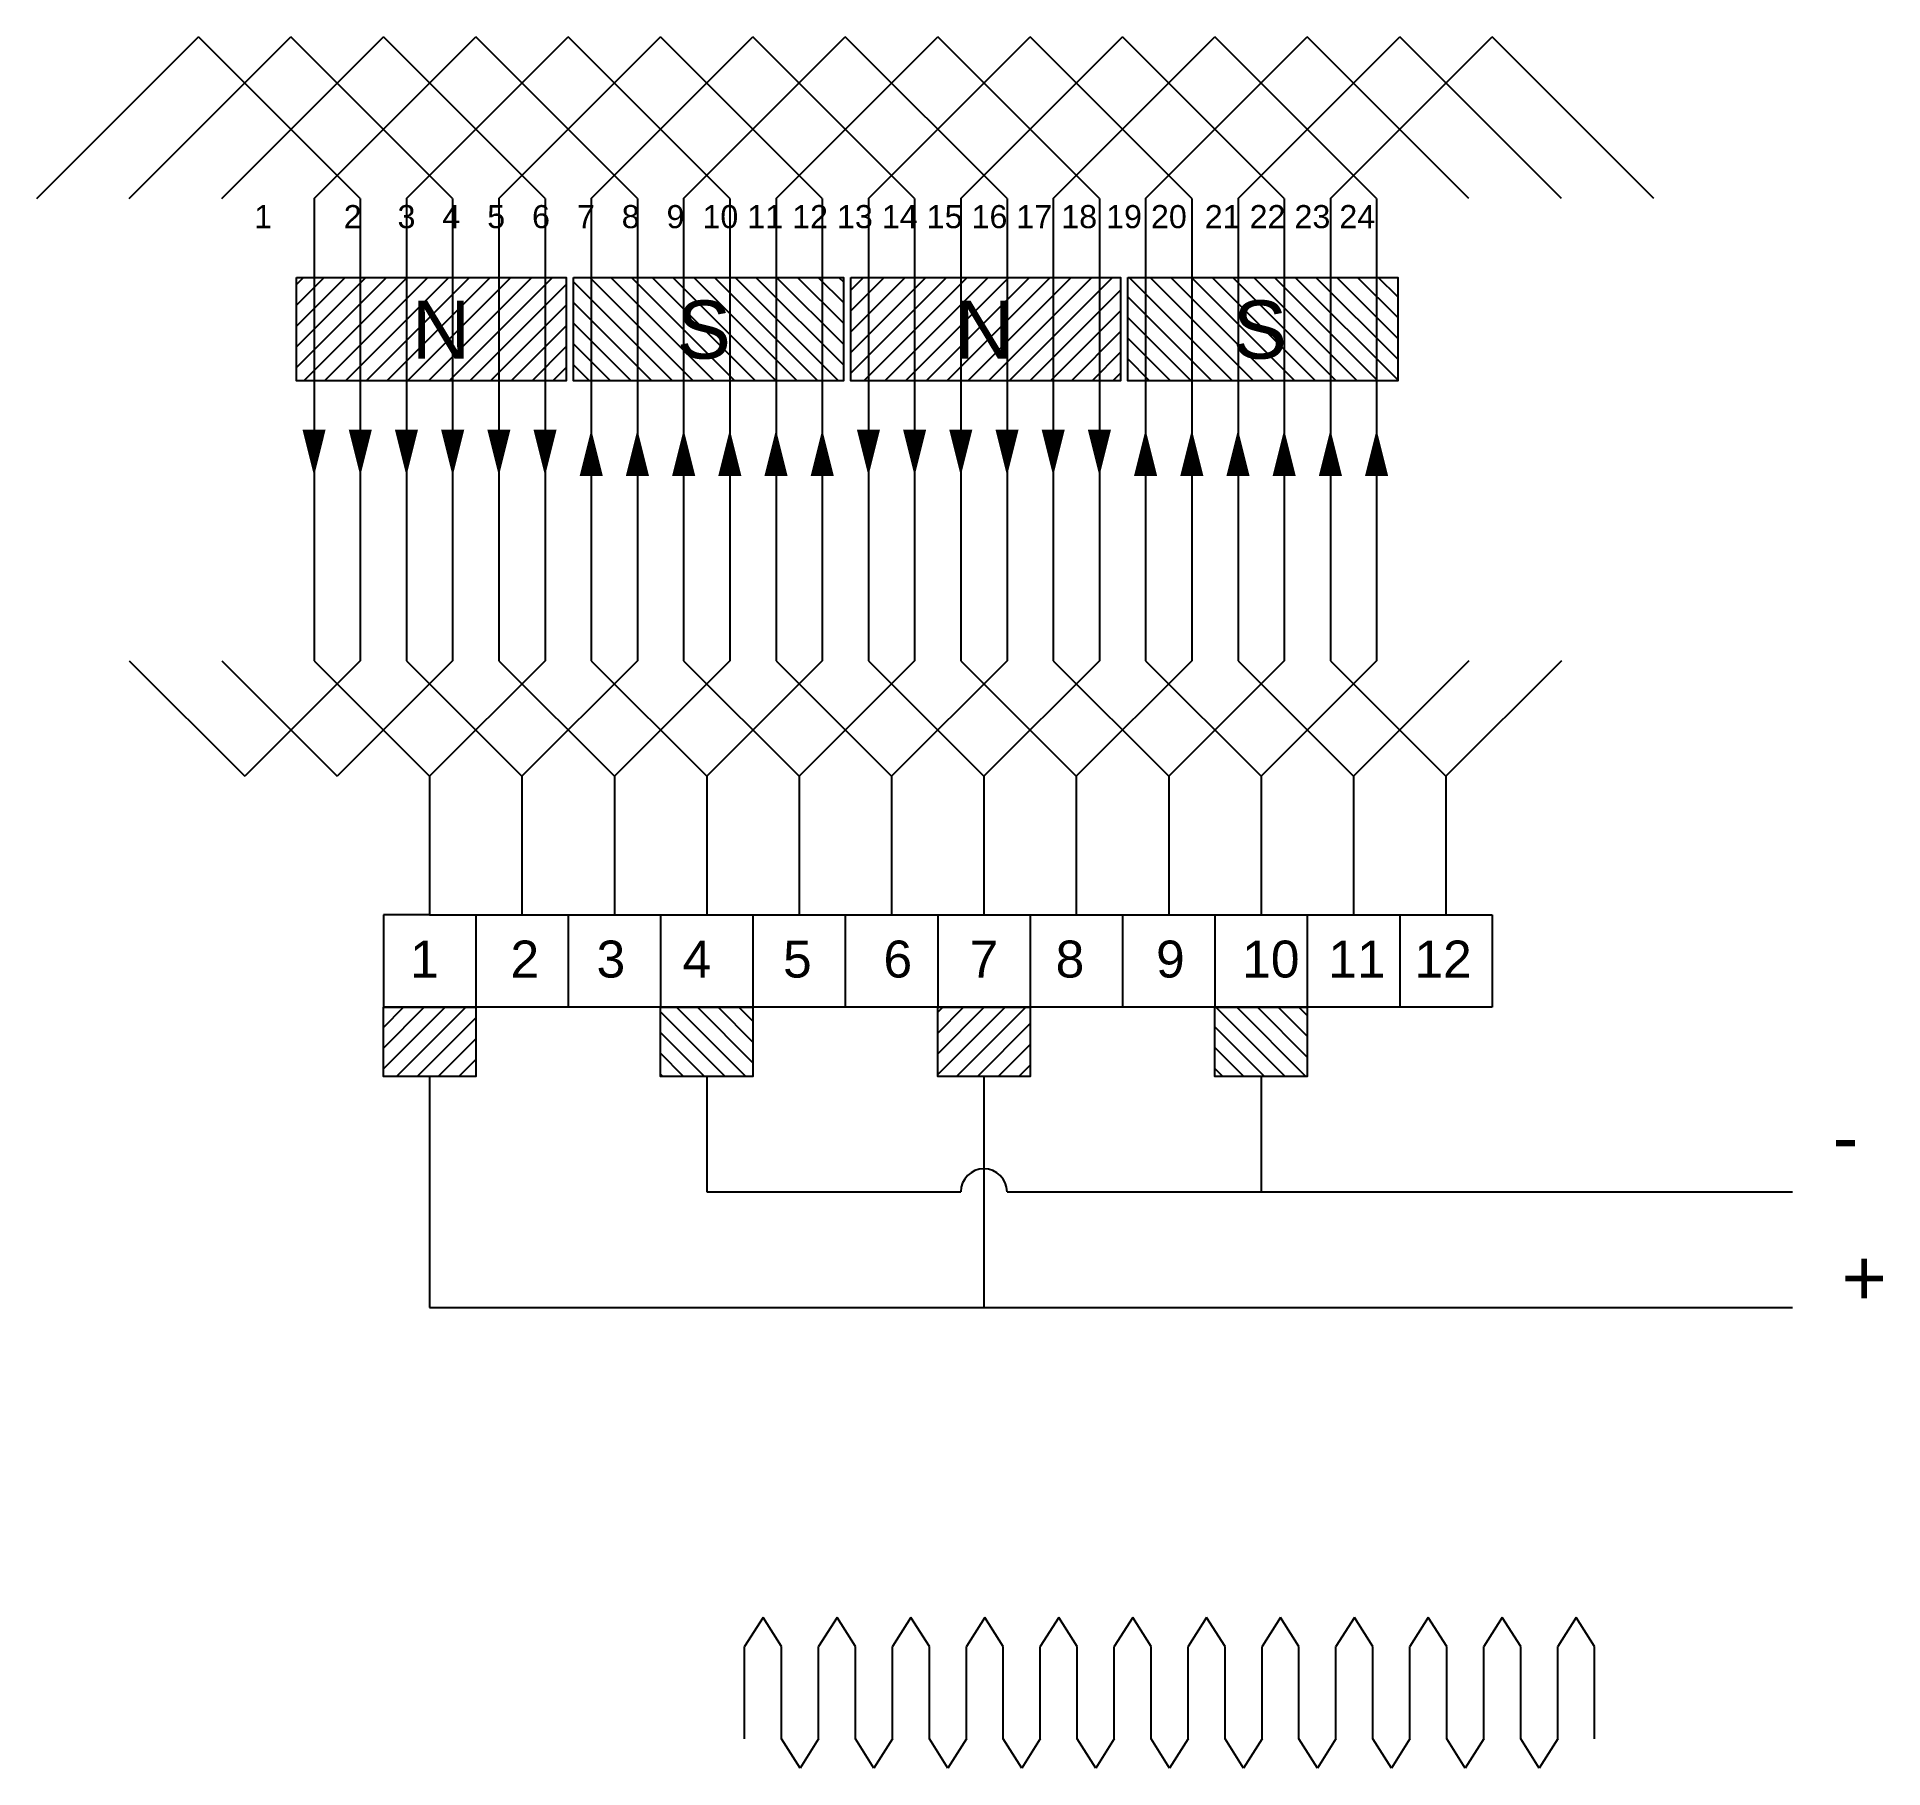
# Model space of a CAD drawing. Header units: millimetres. Extents: x -10 to 389, y -176 to 198.
import ezdxf

# ---------------------------------------------------------------- set-up
doc = ezdxf.new("R2010")
doc.units = ezdxf.units.MM
doc.styles.get("Standard").update_dxf_attribs({"font": 'arial_0.ttf'})

# ---------------------------------------------------------------- blocks, each defined once
blk = doc.blocks.new('*U1')
blk.add_line((0, 50), (0, -50))
blk = doc.blocks.new('*U2')
at = {"color": 0, "linetype": 'ByBlock', "lineweight": -2, "transparency": 16777216}
for p in [(0, 0), (10, 0), (20, 0), (30, 0), (40, 0), (50, 0), (60, 0), (70, 0), (80, 0), (90, 0), (100, 0), (110, 0), (120, 0), (130, 0), (140, 0), (150, 0), (160, 0), (170, 0), (180, 0), (190, 0), (200, 0), (210, 0), (220, 0), (230, 0)]:
    blk.add_blockref('*U1', p, dxfattribs=at)
blk = doc.blocks.new('*U7')
blk.add_lwpolyline([(0, 5, 5, 0, 0), (0, -5, 0, 0, 0)], format="xyseb")
blk = doc.blocks.new('*U8')
at = {"color": 0, "linetype": 'ByBlock', "lineweight": -2, "transparency": 16777216}
for p in [(0, 0), (10, 0), (20, 0), (30, 0), (40, 0), (50, 0)]:
    blk.add_blockref('*U7', p, dxfattribs=at)
blk = doc.blocks.new('*U9')
blk.add_lwpolyline([(0, 5, 5, 0, 0), (0, -5, 0, 0, 0)], format="xyseb")
blk = doc.blocks.new('*U10')
at = {"color": 0, "linetype": 'ByBlock', "lineweight": -2, "transparency": 16777216}
for p in [(0, 0), (10, 0), (20, 0), (30, 0), (40, 0), (50, 0)]:
    blk.add_blockref('*U9', p, dxfattribs=at)
blk = doc.blocks.new('*U11')
blk.add_lwpolyline([(0, 5, 5, 0, 0), (0, -5, 0, 0, 0)], format="xyseb")
blk = doc.blocks.new('*U12')
at = {"color": 0, "linetype": 'ByBlock', "lineweight": -2, "transparency": 16777216}
for p in [(0, 0), (10, 0), (20, 0), (30, 0), (40, 0), (50, 0)]:
    blk.add_blockref('*U11', p, dxfattribs=at)
blk = doc.blocks.new('*U13')
blk.add_lwpolyline([(0, 5, 5, 0, 0), (0, -5, 0, 0, 0)], format="xyseb")
blk = doc.blocks.new('*U14')
at = {"color": 0, "linetype": 'ByBlock', "lineweight": -2, "transparency": 16777216}
for p in [(0, 0), (10, 0), (20, 0), (30, 0), (40, 0), (50, 0)]:
    blk.add_blockref('*U13', p, dxfattribs=at)
blk = doc.blocks.new('*U15')
blk.add_line((0, 15), (0, -15))
blk = doc.blocks.new('*U16')
at = {"color": 0, "linetype": 'ByBlock', "lineweight": -2, "transparency": 16777216}
for p in [(0, 0), (20, 0), (40, 0), (60, 0), (80, 0), (100, 0), (120, 0), (140, 0), (160, 0), (180, 0), (200, 0), (220, 0)]:
    blk.add_blockref('*U15', p, dxfattribs=at)
blk = doc.blocks.new('*U17')
blk.add_line((0, 10), (0, -10))
blk = doc.blocks.new('*U18')
at = {"color": 0, "linetype": 'ByBlock', "lineweight": -2, "transparency": 16777216}
for p in [(0, 0), (20, 0), (40, 0), (60, 0), (80, 0), (100, 0), (120, 0), (140, 0), (160, 0), (180, 0), (200, 0), (220, 0), (240, 0)]:
    blk.add_blockref('*U17', p, dxfattribs=at)
blk = doc.blocks.new('*U19')
blk.add_line((0, -10), (0, 10))
blk = doc.blocks.new('*U20')
at = {"color": 0, "linetype": 'ByBlock', "lineweight": -2, "transparency": 16777216}
for p in [(0, 0), (8, 0), (16, 0), (24, 0), (32, 0), (40, 0), (48, 0), (56, 0), (64, 0), (72, 0), (80, 0), (88, 0), (96, 0), (104, 0), (112, 0), (120, 0), (128, 0), (136, 0), (144, 0), (152, 0), (160, 0), (168, 0), (176, 0), (184, 0)]:
    blk.add_blockref('*U19', p, dxfattribs=at)
blk = doc.blocks.new('*U21')
for p, q in [((0, 3.15), (-4, -3.15)), ((4, -3.15), (0, 3.15))]:
    blk.add_line(p, q)
blk = doc.blocks.new('*U22')
at = {"color": 0, "linetype": 'ByBlock', "lineweight": -2, "transparency": 16777216}
for p in [(0, 0), (16, 0), (32, 0), (48, 0), (64, 0), (80, 0), (96, 0), (112, 0), (128, 0), (144, 0), (160, 0), (176, 0)]:
    blk.add_blockref('*U21', p, dxfattribs=at)

msp = doc.modelspace()

# ---------------------------------------------------------------- hatches: boundary and pattern name
h = msp.add_hatch()
h.set_pattern_fill('ANSI31', color=256)
h.paths.add_polyline_path([(46.03, 146.36), (104.43, 146.36), (104.43, 123.99), (46.03, 123.99)])
h.paths.add_polyline_path([(166.03, 146.36), (224.43, 146.36), (224.43, 123.99), (166.03, 123.99)])
h = msp.add_hatch()
h.set_pattern_fill('ANSI31', color=256, angle=90)
h.paths.add_polyline_path([(106.03, 146.36), (164.43, 146.36), (164.43, 123.99), (106.03, 123.99)])
h.paths.add_polyline_path([(226.03, 146.36), (284.43, 146.36), (284.43, 123.99), (226.03, 123.99)])
h = msp.add_hatch()
h.set_pattern_fill('ANSI31', color=256)
h.paths.add_polyline_path([(64.86, -11.6), (84.86, -11.6), (84.86, -26.58), (64.86, -26.58)])
h.paths.add_polyline_path([(184.86, -11.6), (204.86, -11.6), (204.86, -26.58), (184.86, -26.58)])
h = msp.add_hatch()
h.set_pattern_fill('ANSI31', color=256, angle=90)
h.paths.add_polyline_path([(124.86, -11.6), (144.86, -11.6), (144.86, -26.58), (124.86, -26.58)])
h.paths.add_polyline_path([(244.86, -11.6), (264.86, -11.6), (264.86, -26.58), (244.86, -26.58)])

# ---------------------------------------------------------------- linework, layer by layer
for p, q in [((-10.14, 163.4), (24.86, 198.4)), ((9.86, 163.4), (44.86, 198.4)), ((59.86, 163.4), (24.86, 198.4)), ((29.86, 163.4), (64.86, 198.4)), ((79.86, 163.4), (44.86, 198.4)), ((49.86, 163.4), (84.86, 198.4)), ((99.86, 163.4), (64.86, 198.4)), ((69.86, 163.4), (104.86, 198.4)), ((119.86, 163.4), (84.86, 198.4)), ((89.86, 163.4), (124.86, 198.4)), ((139.86, 163.4), (104.86, 198.4)), ((109.86, 163.4), (144.86, 198.4)), ((159.86, 163.4), (124.86, 198.4)), ((129.86, 163.4), (164.86, 198.4)), ((179.86, 163.4), (144.86, 198.4)), ((149.86, 163.4), (184.86, 198.4)), ((199.86, 163.4), (164.86, 198.4)), ((169.86, 163.4), (204.86, 198.4)), ((219.86, 163.4), (184.86, 198.4)), ((189.86, 163.4), (224.86, 198.4)), ((239.86, 163.4), (204.86, 198.4)), ((209.86, 163.4), (244.86, 198.4)), ((259.86, 163.4), (224.86, 198.4)), ((229.86, 163.4), (264.86, 198.4)), ((279.86, 163.4), (244.86, 198.4)), ((249.86, 163.4), (284.86, 198.4)), ((299.86, 163.4), (264.86, 198.4)), ((269.86, 163.4), (304.86, 198.4)), ((319.86, 163.4), (284.86, 198.4)), ((339.86, 163.4), (304.86, 198.4)), ((9.86, 63.4), (34.86, 38.4)), ((29.86, 63.4), (54.86, 38.4)), ((59.86, 63.4), (34.86, 38.4)), ((49.86, 63.4), (74.86, 38.4)), ((79.86, 63.4), (54.86, 38.4)), ((69.86, 63.4), (94.86, 38.4)), ((99.86, 63.4), (74.86, 38.4)), ((89.86, 63.4), (114.86, 38.4)), ((119.86, 63.4), (94.86, 38.4)), ((109.86, 63.4), (134.86, 38.4)), ((139.86, 63.4), (114.86, 38.4)), ((129.86, 63.4), (154.86, 38.4)), ((159.86, 63.4), (134.86, 38.4)), ((149.86, 63.4), (174.86, 38.4)), ((179.86, 63.4), (154.86, 38.4)), ((169.86, 63.4), (194.86, 38.4)), ((199.86, 63.4), (174.86, 38.4)), ((189.86, 63.4), (214.86, 38.4)), ((219.86, 63.4), (194.86, 38.4)), ((209.86, 63.4), (234.86, 38.4)), ((239.86, 63.4), (214.86, 38.4)), ((229.86, 63.4), (254.86, 38.4)), ((259.86, 63.4), (234.86, 38.4)), ((249.86, 63.4), (274.86, 38.4)), ((279.86, 63.4), (254.86, 38.4)), ((269.86, 63.4), (294.86, 38.4)), ((299.86, 63.4), (274.86, 38.4)), ((319.86, 63.4), (294.86, 38.4)), ((74.86, 8.4), (64.86, 8.4)), ((74.86, 8.4), (304.86, 8.4)), ((304.86, -11.6), (64.86, -11.6)), ((74.86, -26.58), (74.86, -76.58)), ((134.86, -26.58), (134.86, -51.58)), ((194.86, -26.58), (194.86, -76.58)), ((254.86, -26.58), (254.86, -51.58)), ((134.86, -51.58), (189.86, -51.58)), ((199.86, -51.58), (369.9, -51.58)), ((74.86, -76.58), (369.9, -76.58)), ((155.06, -176.28), (151.06, -169.98)), ((159.06, -169.98), (155.06, -176.28)), ((171.06, -176.28), (167.06, -169.98)), ((175.06, -169.98), (171.06, -176.28)), ((187.06, -176.28), (183.06, -169.98)), ((191.06, -169.98), (187.06, -176.28)), ((203.06, -176.28), (199.06, -169.98)), ((207.06, -169.98), (203.06, -176.28)), ((219.06, -176.28), (215.06, -169.98)), ((223.06, -169.98), (219.06, -176.28)), ((235.06, -176.28), (231.06, -169.98)), ((239.06, -169.98), (235.06, -176.28)), ((251.06, -176.28), (247.06, -169.98)), ((255.06, -169.98), (251.06, -176.28)), ((267.06, -176.28), (263.06, -169.98)), ((271.06, -169.98), (267.06, -176.28)), ((283.06, -176.28), (279.06, -169.98)), ((287.06, -169.98), (283.06, -176.28)), ((299.06, -176.28), (295.06, -169.98)), ((303.06, -169.98), (299.06, -176.28)), ((315.06, -176.28), (311.06, -169.98)), ((319.06, -169.98), (315.06, -176.28))]:
    msp.add_line(p, q)
for points in [[(46.03, 146.36), (104.43, 146.36), (104.43, 123.99), (46.03, 123.99)], [(106.03, 146.36), (164.43, 146.36), (164.43, 123.99), (106.03, 123.99)], [(166.03, 146.36), (224.43, 146.36), (224.43, 123.99), (166.03, 123.99)], [(226.03, 146.36), (284.43, 146.36), (284.43, 123.99), (226.03, 123.99)], [(64.86, -11.6), (84.86, -11.6), (84.86, -26.58), (64.86, -26.58)], [(124.86, -11.6), (144.86, -11.6), (144.86, -26.58), (124.86, -26.58)], [(184.86, -11.6), (204.86, -11.6), (204.86, -26.58), (184.86, -26.58)], [(244.86, -11.6), (264.86, -11.6), (264.86, -26.58), (244.86, -26.58)]]:
    msp.add_lwpolyline(points, close=True)
msp.add_arc((194.86, -51.58), 5, 0, 180)

# ---------------------------------------------------------------- block references
for name, p in [('*U2', (49.86, 113.4)), ('*U8', (49.86, 108.4)), ('*U12', (169.86, 108.4)), ('*U16', (74.86, 23.4)), ('*U18', (64.86, -1.6)), ('*U22', (147.06, -146.84)), ('*U20', (143.06, -159.98))]:
    msp.add_blockref(name, p)
at = {"xscale": -1, "rotation": 180}
for name, p in [('*U10', (109.86, 108.4)), ('*U14', (229.86, 108.4))]:
    msp.add_blockref(name, p, dxfattribs=at)

# ---------------------------------------------------------------- texts
for s, height, p in [('N', 12.58, (70.99, 128.77)), ('S', 12.58, (128.38, 128.77)), ('N', 12.58, (188.6, 128.77)), ('S', 12.58, (248.75, 128.77)), ('-', 12.06, (378.59, -45.71)), ('+', 12.06, (380.49, -76.16))]:
    msp.add_text(s, height=height).set_placement(p)
at = {"attachment_point": 1}
for s, width, insert, char_height in [('1        2    3   4   5   6   7   8   9  10 11 12 13 14 15 16 17 18 19 20  21 22 23 24', 260.3968, (36.87, 162.01), 5), ('  1     2    3    4     5     6    7    8     9    10  11  12', 240, (64.42, 2.82), 8)]:
    msp.add_mtext_dynamic_manual_height_columns(s, width=width, gutter_width=12.5, heights=[0], dxfattribs=dict(at, insert=insert, char_height=char_height))

doc.saveas('drawing.dxf')
